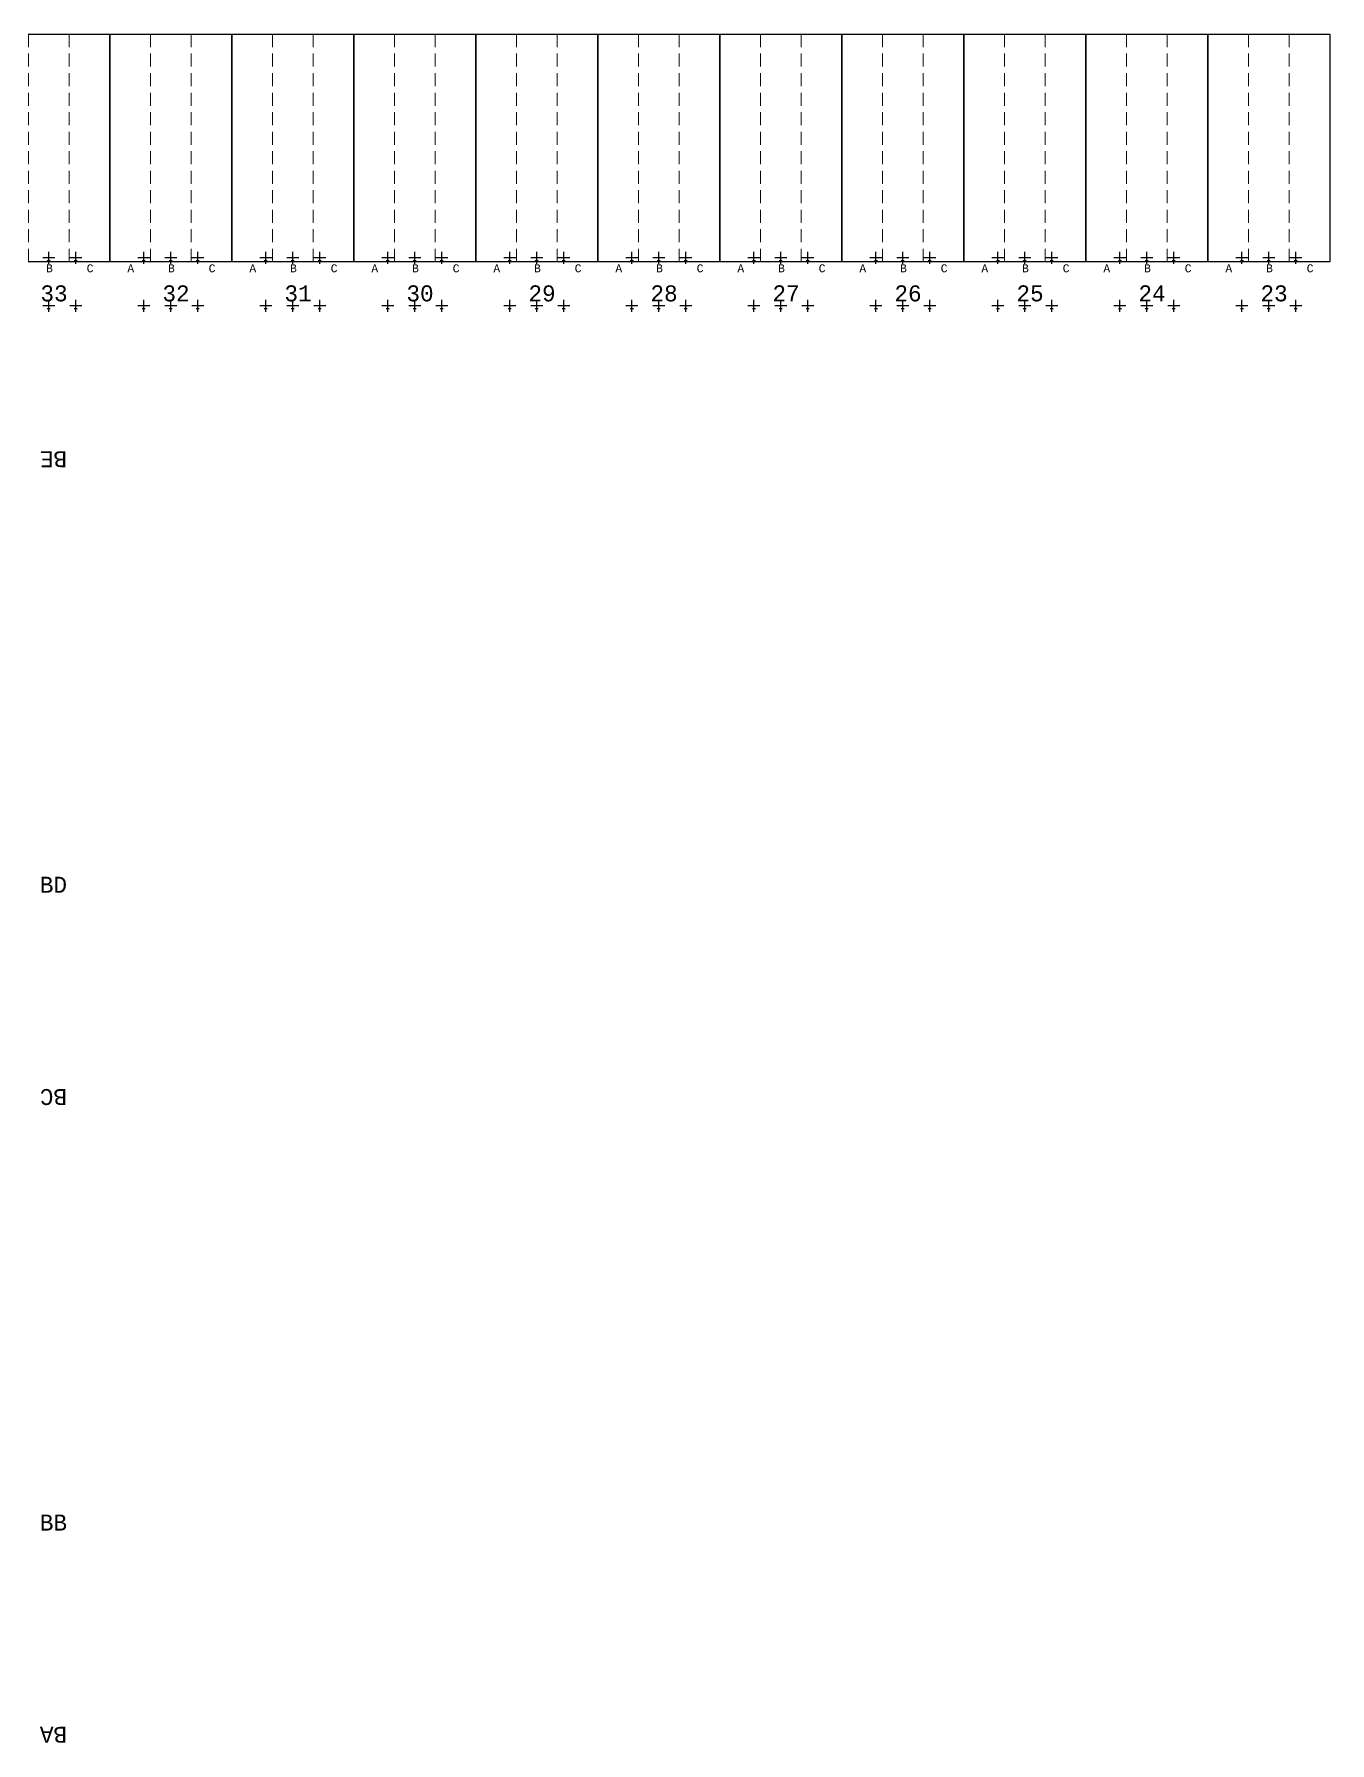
# Model space of a CAD drawing. Header units: millimetres. Extents: x 943 to 655635, y 611 to 177910.
# Drawn here: x 317062 to 349431, y 5728 to 48426 of the extents above; entities that cross this region are included whole.
import ezdxf

# ---------------------------------------------------------------- set-up
doc = ezdxf.new("R2010")
doc.units = ezdxf.units.MM
doc.linetypes.add('DASHED', pattern=[0.75, 0.5, -0.25])
doc.layers.add('Bin location transponder', color=250, linetype='Continuous')
doc.layers.add('WF_numbers', color=6, linetype='Continuous')
doc.layers.add('WF transponder', color=3, linetype='Continuous', lineweight=30)
doc.layers.add('WF_all_bays', color=5, linetype='Continuous', lineweight=30)
doc.styles.add('WF_txt', font='consola.ttf')

# ---------------------------------------------------------------- blocks, each defined once
blk = doc.blocks.new('Bin location transponder')
at = {"layer": 'Bin location transponder', "color": 3, "lineweight": 30}
for p, q in [((-600, 0), (600, 0)), ((-150, 300), (150, 300)), ((0, 600), (0, -600))]:
    blk.add_line(p, q, dxfattribs=at)
blk = doc.blocks.new('WF 120x224in bay')
at = {"layer": 'WF_all_bays', "linetype": 'DASHED', "lineweight": 5, "ltscale": 650}
for p, q in [((1016, 5690), (1016, 0)), ((2032, 5690), (2032, 0))]:
    blk.add_line(p, q, dxfattribs=at)
at = {"layer": 'WF_all_bays'}
blk.add_lwpolyline([(0, 5690), (3048, 5690), (3048, 0), (0, 0)], close=True, dxfattribs=at)
at = {"layer": 'WF transponder', "xscale": 0.25, "yscale": 0.25, "zscale": 0.25, "rotation": 180.0000000062352}
for p in [(850, 100), (1524, 100), (2198, 100), (850, -1100), (1524, -1100), (2198, -1100)]:
    blk.add_blockref('Bin location transponder', p, dxfattribs=at)
at = {"layer": 'WF_numbers', "linetype": 'DASHED', "char_height": 200, "attachment_point": 1, "rotation": 0, "style": 'WF_txt'}
for s, insert in [('A', (439, -62, -723)), ('B', (1455, -62, -723)), ('C', (2471, -62, -723))]:
    blk.add_mtext_dynamic_manual_height_columns(s, width=423.53, gutter_width=2118, heights=[0], dxfattribs=dict(at, insert=insert))

msp = doc.modelspace()

# ---------------------------------------------------------------- block references
at = {"layer": 'WF_all_bays'}
for p in [(315903, 42737, -362), (318951, 42737, -362), (321999, 42737, -362), (325047, 42737, -362), (328095, 42737, -362), (331143, 42737, -362), (334191, 42737, -362), (337239, 42737, -362), (340287, 42737, -362), (343335, 42737, -362), (346383, 42737, -362)]:
    msp.add_blockref('WF 120x224in bay', p, dxfattribs=at)

# ---------------------------------------------------------------- texts
at = {"layer": 'WF_numbers', "linetype": 'DASHED', "char_height": 400, "attachment_point": 1, "style": 'WF_txt'}
for s, insert in [('33', (317219, 42149, -362)), ('32', (320267, 42149, -362)), ('31', (323315, 42149, -362)), ('30', (326363, 42149, -362)), ('29', (329411, 42149, -362)), ('28', (332459, 42149, -362)), ('27', (335507, 42149, -362)), ('26', (338555, 42149, -362)), ('25', (341603, 42149, -362)), ('24', (344651, 42149, -362)), ('23', (347699, 42149, -362)), ('BD', (317205, 27371, -324801)), ('BB', (317205, 11432, -324801))]:
    msp.add_mtext_dynamic_manual_height_columns(s, width=423.53, gutter_width=2118, heights=[0], dxfattribs=dict(at, insert=insert))
at = {"layer": 'WF_numbers', "linetype": 'DASHED', "char_height": 400, "attachment_point": 3, "rotation": 180, "style": 'WF_txt'}
for s, insert in [('BE', (317205, 37605, -324801)), ('BC', (317205, 21666, -324801)), ('BA', (317205, 5728, -324801))]:
    msp.add_mtext_dynamic_manual_height_columns(s, width=423.53, gutter_width=2118, heights=[0], dxfattribs=dict(at, insert=insert))

doc.saveas('drawing.dxf')
